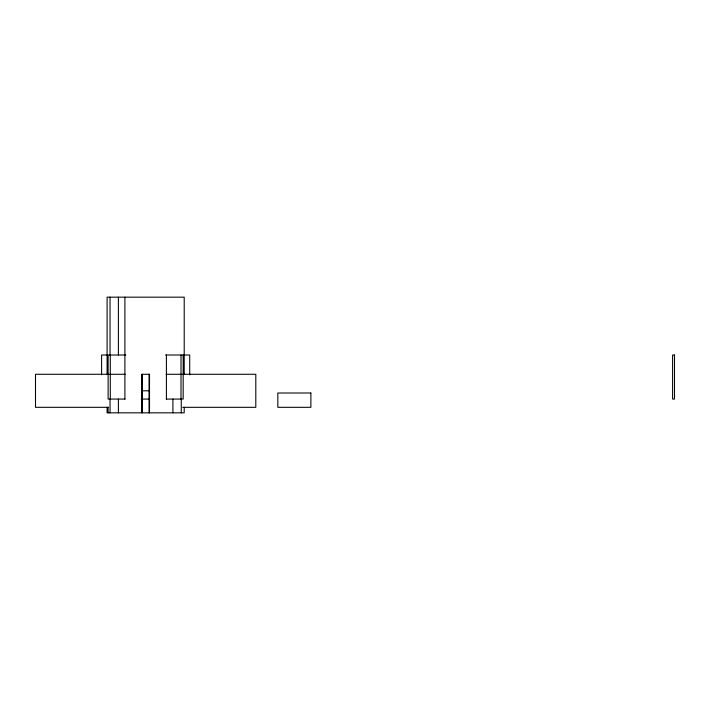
<?xml version="1.0" encoding="UTF-8"?>
<svg xmlns="http://www.w3.org/2000/svg" width="710" height="710" viewBox="0 0 710 710"><rect width="100%" height="100%" fill="white"/><g stroke="black" fill="none" stroke-linecap="round" stroke-linejoin="round"><path stroke-width="1.06" d="M107.095 355.009L101.592 355.009L101.592 374.836M125.821 355.009L108.124 355.009L108.124 399.073L125.04 399.073M165.483 355.009L189.712 355.009L189.712 374.836M125.173 374.276L35.5 374.276L35.5 407.318L108.577 407.318M166.131 374.276L255.804 374.276L255.804 407.318L182.727 407.318M141.796 390.802L149.508 390.802M141.246 399.073L148.958 399.073M166.264 399.073L183.18 399.073L183.18 355.009M184.209 374.276L184.209 297.17L107.095 297.17L107.095 374.276M184.209 407.318L184.209 412.829L107.095 412.829L107.095 407.318M181.272 399.073L181.272 412.829M181.014 355.009L181.014 399.073M172.912 399.073L172.912 412.829M166.406 355.009L166.406 399.073M149.508 412.829L149.508 374.276L141.778 374.276L141.796 412.829M149.073 374.276L149.073 412.829M142.231 374.276L142.231 412.829M124.898 297.17L124.898 399.073M118.392 297.17L118.392 355.009M118.392 399.073L118.392 412.829M110.29 355.009L110.29 399.073M110.032 297.17L110.032 355.009M110.032 399.073L110.032 412.829M108.124 407.318L108.124 412.829M674.5 355.009L672.592 355.009L672.592 399.073L674.5 399.073L674.5 355.009M310.882 393.003L277.832 393.003L277.832 407.318L310.882 407.318L310.882 393.003"/></g></svg>
